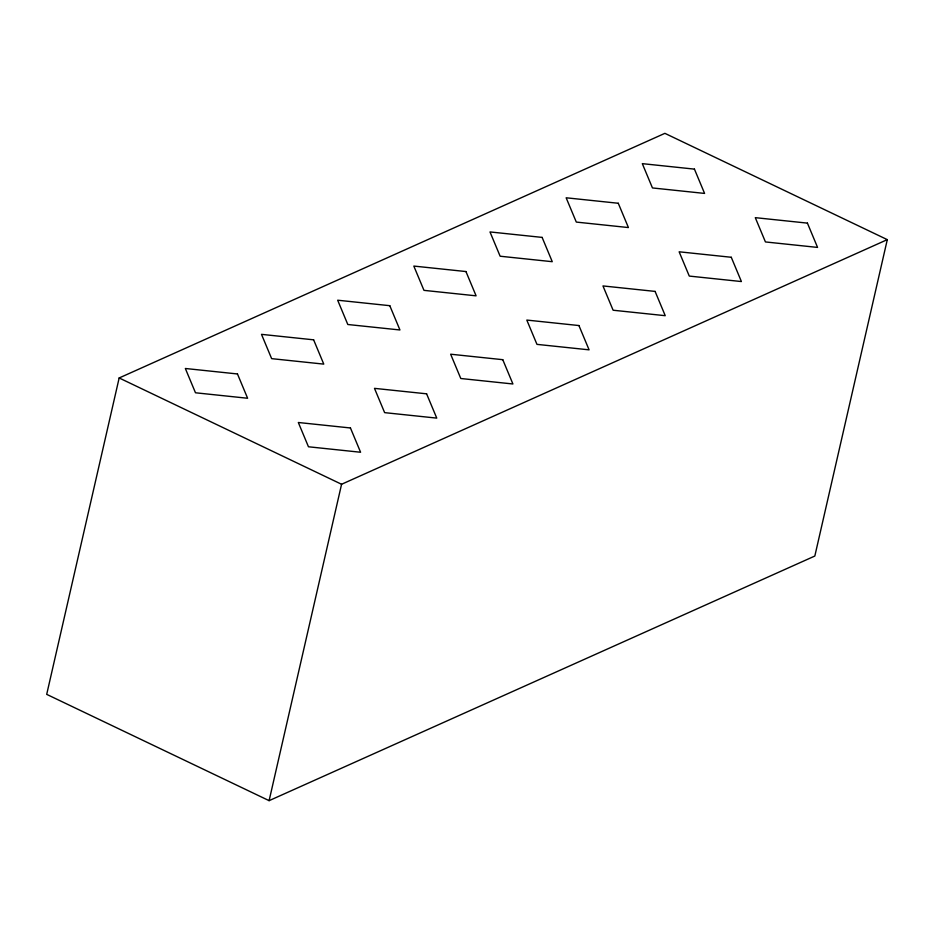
<?xml version="1.0" encoding="UTF-8"?>
<svg xmlns="http://www.w3.org/2000/svg" width="934" height="934" viewBox="0 0 934 934"><rect width="100%" height="100%" fill="white"/><g stroke="black" fill="none" stroke-linecap="round" stroke-linejoin="round"><path stroke-width="1.4" d="M119.167 377.966L46.7 694.359L269.109 800.66L814.833 556.034L887.3 239.641L664.891 133.34L119.167 377.966L341.575 484.267L887.3 239.641M269.109 800.66L341.575 484.267M694.441 169.124L642.312 163.648L652.457 187.944L704.586 193.42L694.441 169.124M618.273 203.262L566.144 197.786L576.301 222.082L628.419 227.557L618.273 203.262M807.42 223.121L755.291 217.657L765.436 241.941L817.565 247.417L807.42 223.121M542.117 237.399L489.988 231.936L500.134 256.22L552.263 261.695L542.117 237.399M731.264 257.27L679.135 251.795L689.28 276.079L741.409 281.554L731.264 257.27M465.949 271.549L413.82 266.073L423.966 290.357L476.095 295.833L465.949 271.549M655.096 291.408L602.967 285.932L613.113 310.228L665.241 315.692L655.096 291.408M389.793 305.687L337.664 300.211L347.81 324.507L399.939 329.971L389.793 305.687M578.928 325.546L526.811 320.07L536.957 344.366L589.085 349.841L578.928 325.546M313.626 339.824L261.497 334.349L271.642 358.644L323.771 364.12L313.626 339.824M502.772 359.683L450.643 354.208L460.789 378.503L512.918 383.979L502.772 359.683M237.47 373.962L185.341 368.486L195.486 392.782L247.615 398.258L237.47 373.962M426.604 393.821L374.487 388.357L384.633 412.641L436.762 418.117L426.604 393.821M350.448 427.97L298.32 422.495L308.465 446.779L360.594 452.254L350.448 427.97"/></g></svg>
